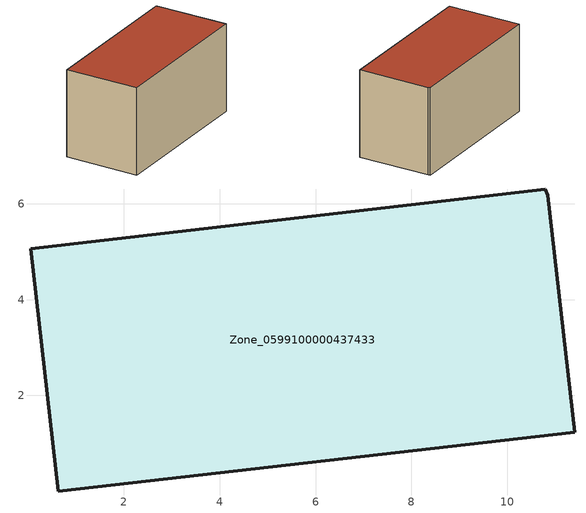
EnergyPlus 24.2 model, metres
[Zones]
Zone_0599100000437433
 floor ground (C_G): 10.84,6.18 11.41,1.23 0.63,0.01 0.06,5.06 10.8,6.31 z0
 wall outside (C_F): 11.41,1.23 10.84,6.18 10.8,6.31 0.06,5.06 0.63,0.01 11.41,1.23 z0:6.03
 roof outside (C_R): 10.8,6.31 0.06,5.06 0.63,0.01 11.41,1.23 10.84,6.18 z6.03
[BUILDING]
Pand.0599100000437433: North Axis=0; Terrain=City; Loads Convergence Tolerance Value=0.04; Temperature Convergence Tolerance Value=0.4; Solar Distribution=FullExterior; Maximum Number of Warmup Days=25; Minimum Number of Warmup Days=1
[Site:Location]
Rotterdam.The.Hague.AP_ZH_NLD Design_Conditions: Latitude=51.96; Longitude=4.45; Time Zone=1; Elevation=-4.5
[SITE:GROUNDTEMPERATURE:BUILDINGSURFACE]
18, 18, 18, 18, 18, 18, 18, 18, 18, 18, 18, 18
[MATERIAL] Thermal Absorptance=0.9; Solar Absorptance=0.7; Visible Absorptance=0.7
Name | Roughness | Thickness | Conductivity | Density | Specific Heat
G.TI.2006-2014 | MediumSmooth | 0.15 | 0.06 | 540 | 1210
F.TI.2006-2014 | Rough | 0.3 | 0.12 | 1920 | 840
R.TI.2006-2014 | MediumRough | 0.2 | 0.08 | 1500 | 1000
[CONSTRUCTION]
C_G: G.TI.2006-2014
C_F: F.TI.2006-2014
C_R: R.TI.2006-2014
[ZONE]
Zone_0599100000437433: Type=1; Multiplier=1; Ceiling Height=Autocalculate; Volume=Autocalculate; Floor Area=autocalculate; Part of Total Floor Area=Yes
[ZONEINFILTRATION:DESIGNFLOWRATE]
Infil_Zone_0599100000437433: Zone or ZoneList or Space or SpaceList=Zone_0599100000437433; Schedule=AlwaysOn; Design Flow Rate Calculation Method=Flow/Area; Flow Rate per Floor Area=0.0015; Constant Term Coefficient=1; Temperature Term Coefficient=0; Velocity Term Coefficient=0; Velocity Squared Term Coefficient=0
[HVACTEMPLATE:ZONE:IDEALLOADSAIRSYSTEM]
Zone_0599100000437433: Maximum Heating Supply Air Temperature=50; Minimum Cooling Supply Air Temperature=13; Maximum Heating Supply Air Humidity Ratio=0.0156; Minimum Cooling Supply Air Humidity Ratio=0.0077; Heating Limit=NoLimit; Cooling Limit=NoLimit; Dehumidification Control Type=ConstantSensibleHeatRatio; Cooling Sensible Heat Ratio=0.7; Dehumidification Setpoint=60; Humidification Control Type=None; Humidification Setpoint=30; Outdoor Air Method=None; Outdoor Air Flow Rate per Person=0.00944; Outdoor Air Flow Rate per Zone Floor Area=0; Outdoor Air Flow Rate per Zone=0; Demand Controlled Ventilation Type=None; Outdoor Air Economizer Type=NoEconomizer; Heat Recovery Type=None; Sensible Heat Recovery Effectiveness=0.7; Latent Heat Recovery Effectiveness=0.65
[ZONECONTROL:THERMOSTAT]
ThermostatControl_Zone_0599100000437433: Zone or ZoneList=Zone_0599100000437433; Control Type Schedule=DualSetpointControlType; Control 1=Thermostat_Zone_0599100000437433; Temperature Difference Between Cutout And Setpoint=0
[THERMOSTATSETPOINT:DUALSETPOINT]
Thermostat_Zone_0599100000437433: Heating Setpoint Temperature Schedule=HeatingSetpoint_Zone_0599100000437433; Cooling Setpoint Temperature Schedule=CoolingSetpoint_Zone_0599100000437433
[SCHEDULE:COMPACT]
HeatingSetpoint_Zone_0599100000437433: Through: 12/31, For: AllDays, Until: 24:00, 21
CoolingSetpoint_Zone_0599100000437433: Through: 12/31, For: AllDays, Until: 24:00, 24
DualSetpointControlType: Through: 12/31, For: AllDays, Until: 24:00, 4
AlwaysOn: Through: 12/31, For: AllDays, Until: 24:00, 1
